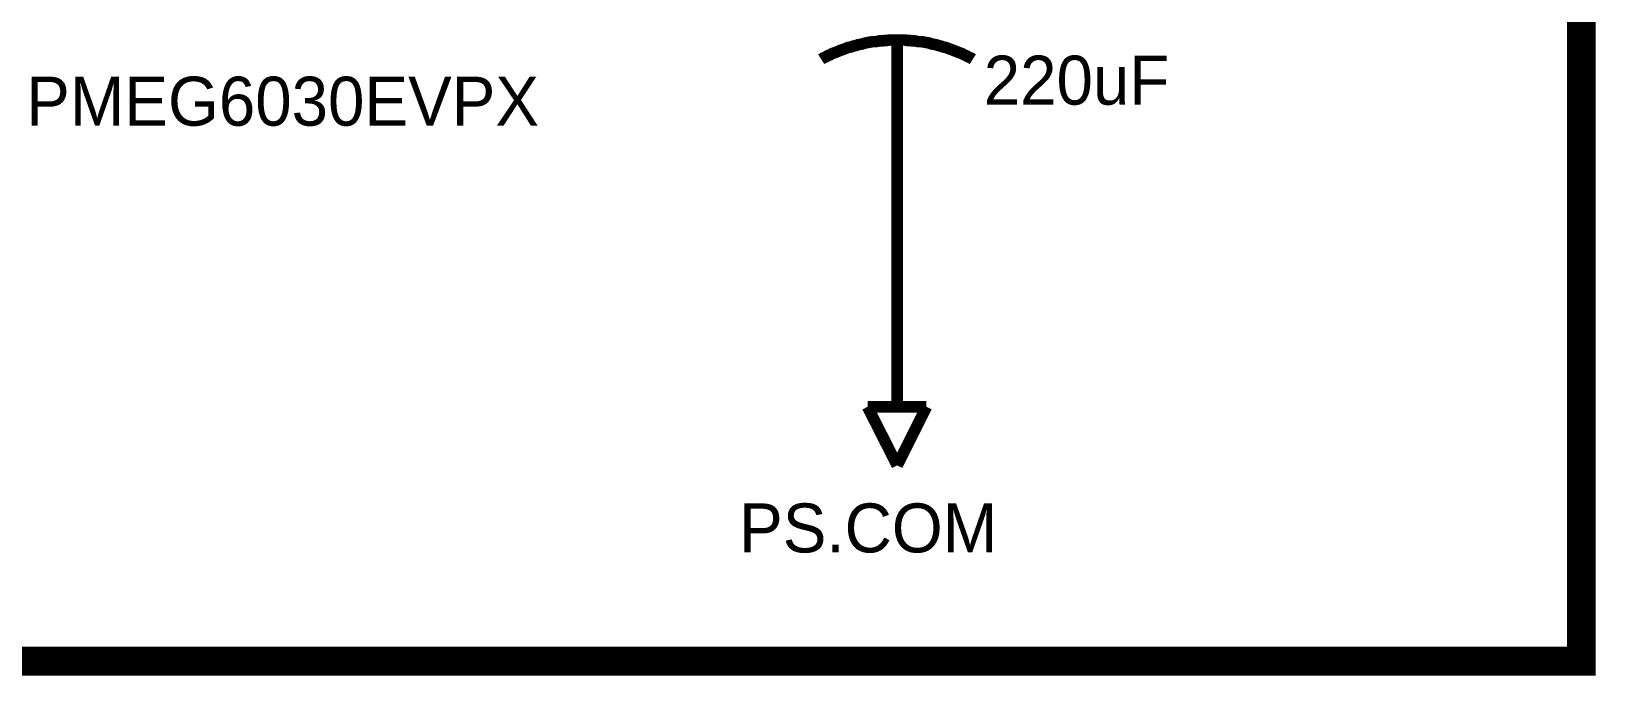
# Model space of a CAD drawing. Header units: inches. Extents: x 0 to 11, y 0 to 8.5.
# Drawn here: x 4.015 to 5.615, y 4.385 to 5.043 of the extents above; entities that cross this region are included whole.
import ezdxf

# ---------------------------------------------------------------- set-up
doc = ezdxf.new("R2010")
doc.units = ezdxf.units.IN
doc.header["$MEASUREMENT"] = 0
doc.layers.add('Sheet', color=255, linetype='Continuous')

msp = doc.modelspace()

# ---------------------------------------------------------------- linework, layer by layer
at = {"layer": 'Sheet', "const_width": 0.0295}
msp.add_lwpolyline([(0.6013, 5.9997), (5.6001, 5.9997), (5.6001, 4.3997), (0.6013, 4.3997), (0.6013, 5.9997)], close=True, dxfattribs=at)
at = {"layer": 'Sheet', "const_width": 0.0118}
for points in [[(4.9005, 5.0346), (4.8978, 5.0346), (4.8956, 5.0346), (4.8929, 5.0346), (4.8902, 5.0341), (4.888, 5.0341), (4.8853, 5.0337), (4.8826, 5.0337), (4.8804, 5.0332), (4.8777, 5.0328), (4.875, 5.0328), (4.8728, 5.0324), (4.8701, 5.0319), (4.8679, 5.0315), (4.8652, 5.0306), (4.8625, 5.0301), (4.8603, 5.0297), (4.8581, 5.0288), (4.8554, 5.0283), (4.8532, 5.0274), (4.8505, 5.027), (4.8482, 5.0261), (4.846, 5.0252), (4.8433, 5.0243), (4.8411, 5.0234), (4.8389, 5.0225), (4.8366, 5.0216), (4.8339, 5.0207), (4.8317, 5.0194), (4.8295, 5.0185), (4.8272, 5.0172), (4.825, 5.0163), (4.8228, 5.0149)], [(4.9005, 5.0346), (4.9005, 4.9997)], [(4.9778, 5.0149), (4.9756, 5.0163), (4.9733, 5.0172), (4.9711, 5.0185), (4.9689, 5.0194), (4.9666, 5.0207), (4.9639, 5.0216), (4.9617, 5.0225), (4.9595, 5.0234), (4.9572, 5.0243), (4.9546, 5.0252), (4.9523, 5.0261), (4.9501, 5.027), (4.9474, 5.0274), (4.9452, 5.0283), (4.9429, 5.0288), (4.9403, 5.0297), (4.938, 5.0301), (4.9353, 5.0306), (4.9331, 5.0315), (4.9304, 5.0319), (4.9282, 5.0324), (4.9255, 5.0328), (4.9228, 5.0328), (4.9206, 5.0332), (4.9179, 5.0337), (4.9157, 5.0337), (4.913, 5.0341), (4.9103, 5.0341), (4.9081, 5.0346), (4.9054, 5.0346), (4.9032, 5.0346), (4.9005, 5.0346)], [(4.9005, 4.9997), (4.9005, 4.8997)], [(4.9005, 4.6999), (4.9005, 4.8997)], [(4.9005, 4.6999), (4.9005, 4.6597)], [(4.9005, 4.5998), (4.8701, 4.6597)], [(4.8701, 4.6597), (4.9304, 4.6597)], [(4.9005, 4.5998), (4.9304, 4.6597)]]:
    msp.add_lwpolyline(points, dxfattribs=at)

# ---------------------------------------------------------------- texts
at = {"layer": 'Sheet'}
for s, height, p in [('220uF', 0.05004, (4.989, 4.9685)), ('PMEG6030EVPX', 0.050042, (4.0097, 4.947)), ('PS.COM', 0.05004, (4.7388, 4.5109))]:
    msp.add_text(s, height=height, dxfattribs=at).set_placement(p)

doc.saveas('drawing.dxf')
